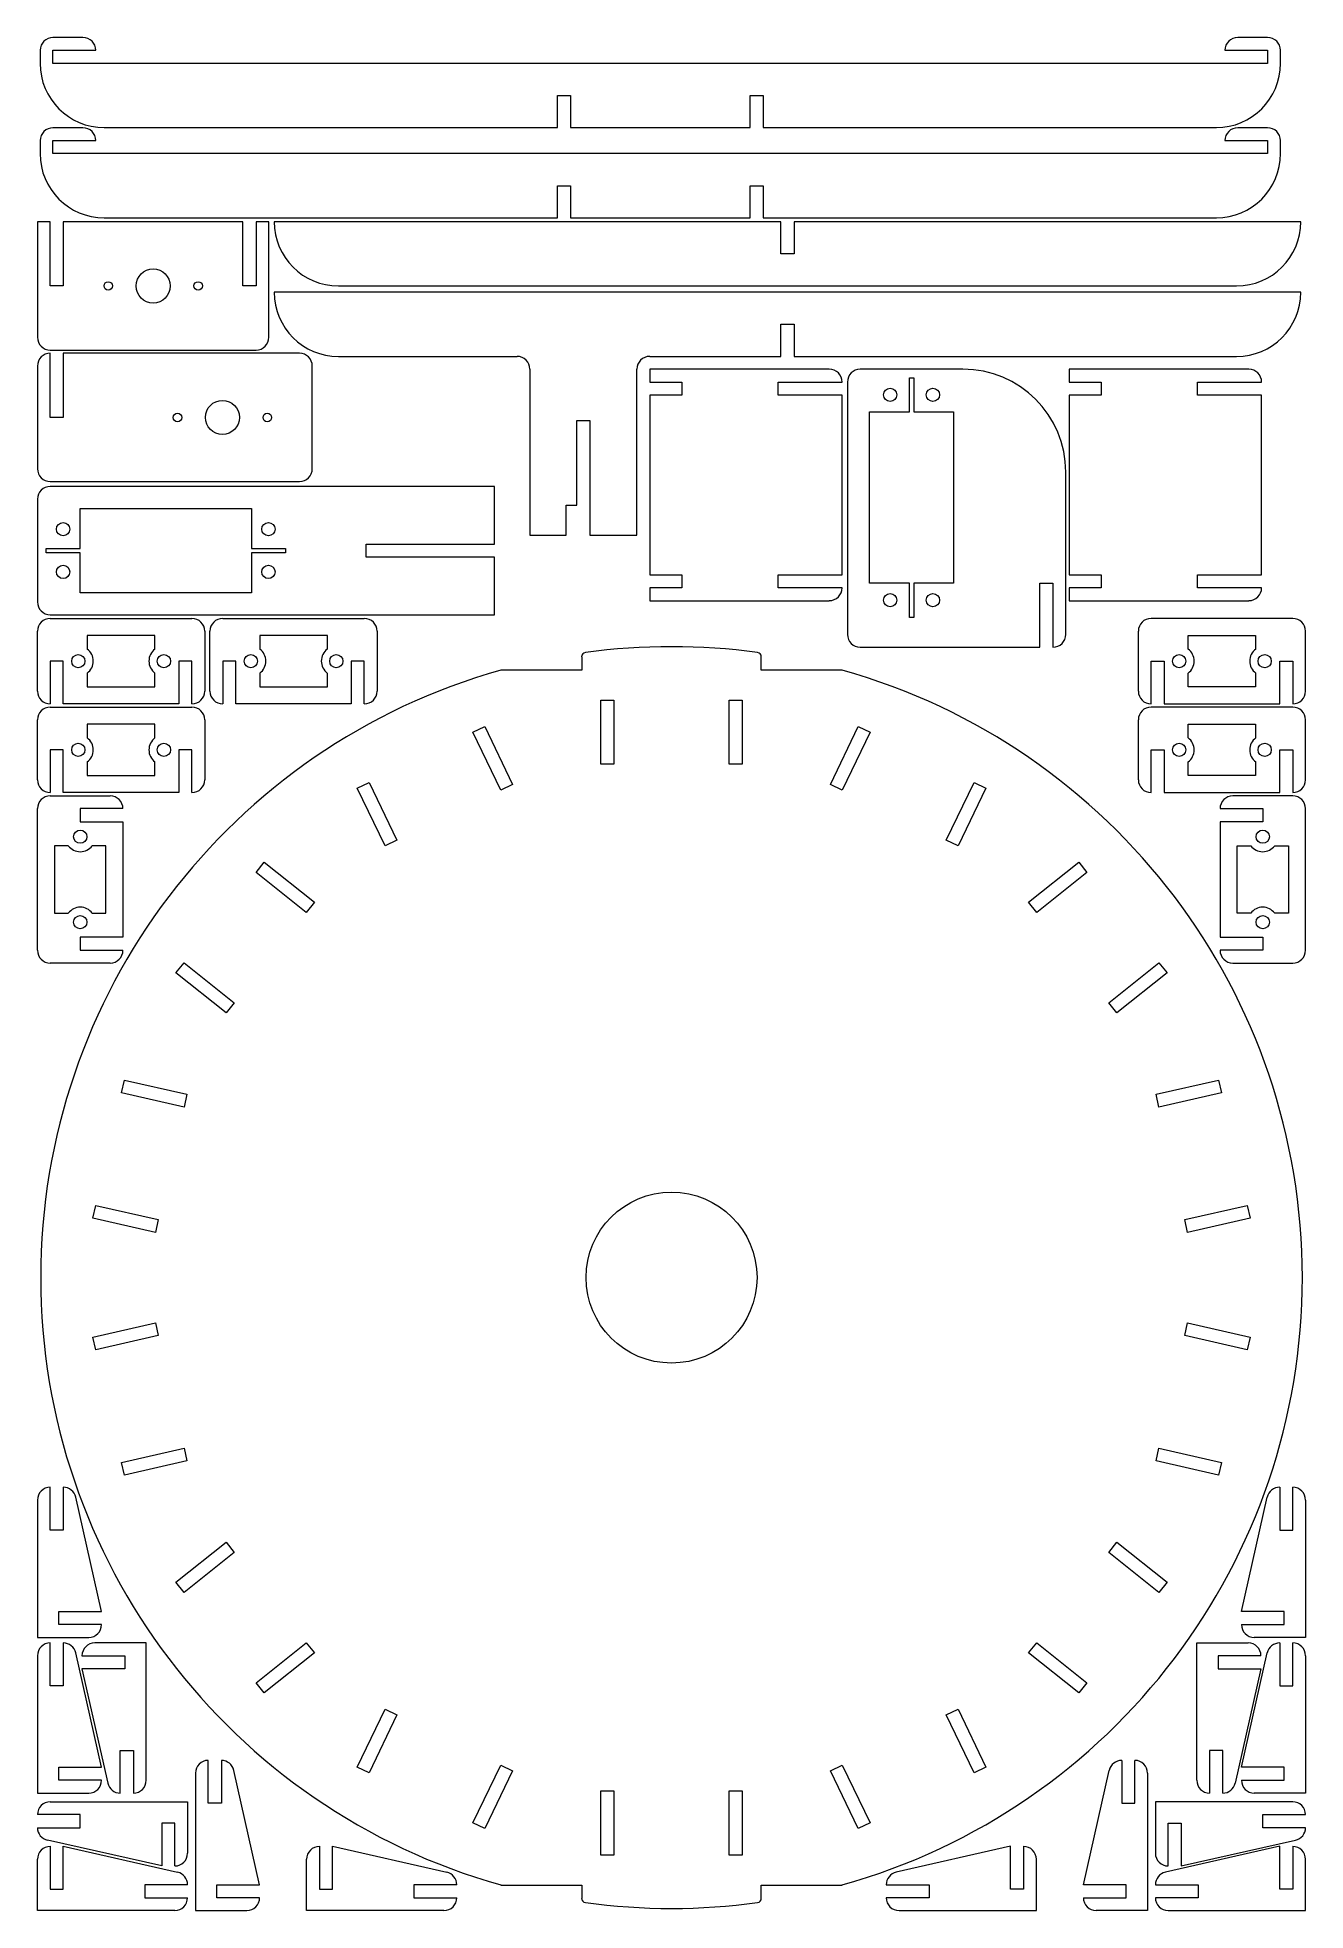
# Model space of a CAD drawing. Header units: inches. Extents: x 0 to 11.7, y 0 to 17.2.
import ezdxf

# ---------------------------------------------------------------- set-up
doc = ezdxf.new("R2010")
doc.units = ezdxf.units.IN
doc.header["$MEASUREMENT"] = 0
doc.layers.add('inside', color=3, linetype='Continuous', lineweight=0)
doc.layers.add('outside', color=6, linetype='Continuous', lineweight=0)

msp = doc.modelspace()

# ---------------------------------------------------------------- linework, layer by layer
at = {"layer": 'inside'}
for p, q in [((5.185, 11.141), (5.305, 11.141)), ((5.185, 10.55), (5.185, 11.141)), ((5.305, 11.141), (5.305, 10.55)), ((6.368, 11.141), (6.488, 11.141)), ((6.368, 10.55), (6.368, 11.141)), ((6.488, 11.141), (6.488, 10.55)), ((4.009, 10.845), (4.118, 10.897)), ((4.118, 10.897), (4.374, 10.365)), ((7.299, 10.365), (7.555, 10.897)), ((7.555, 10.897), (7.664, 10.845)), ((4.266, 10.313), (4.009, 10.845)), ((7.664, 10.845), (7.408, 10.313)), ((5.305, 10.55), (5.185, 10.55)), ((6.488, 10.55), (6.368, 10.55)), ((2.943, 10.332), (3.052, 10.384)), ((3.052, 10.384), (3.308, 9.852)), ((4.374, 10.365), (4.266, 10.313)), ((7.408, 10.313), (7.299, 10.365)), ((8.365, 9.852), (8.622, 10.384)), ((8.622, 10.384), (8.73, 10.332)), ((3.2, 9.8), (2.943, 10.332)), ((8.73, 10.332), (8.474, 9.8)), ((3.308, 9.852), (3.2, 9.8)), ((8.474, 9.8), (8.365, 9.852)), ((2.013, 9.555), (2.088, 9.649)), ((2.474, 9.187), (2.013, 9.555)), ((2.088, 9.649), (2.549, 9.281)), ((9.124, 9.281), (9.586, 9.649)), ((9.661, 9.555), (9.199, 9.187)), ((9.586, 9.649), (9.661, 9.555)), ((2.549, 9.281), (2.474, 9.187)), ((9.199, 9.187), (9.124, 9.281)), ((1.275, 8.63), (1.35, 8.724)), ((1.737, 8.262), (1.275, 8.63)), ((1.35, 8.724), (1.812, 8.356)), ((9.862, 8.356), (10.323, 8.724)), ((10.398, 8.63), (9.937, 8.262)), ((10.323, 8.724), (10.398, 8.63)), ((1.812, 8.356), (1.737, 8.262)), ((9.937, 8.262), (9.862, 8.356)), ((0.773, 7.527), (0.8, 7.644)), ((0.8, 7.644), (1.376, 7.513)), ((10.298, 7.513), (10.873, 7.644)), ((10.873, 7.644), (10.9, 7.527)), ((1.349, 7.395), (0.773, 7.527)), ((1.376, 7.513), (1.349, 7.395)), ((10.324, 7.395), (10.298, 7.513)), ((10.9, 7.527), (10.324, 7.395)), ((0.51, 6.373), (0.537, 6.49)), ((0.537, 6.49), (1.112, 6.359)), ((10.561, 6.359), (11.137, 6.49)), ((11.137, 6.49), (11.163, 6.373)), ((1.086, 6.242), (0.51, 6.373)), ((1.112, 6.359), (1.086, 6.242)), ((10.588, 6.242), (10.561, 6.359)), ((11.163, 6.373), (10.588, 6.242)), ((0.51, 5.279), (1.086, 5.41)), ((1.086, 5.41), (1.112, 5.293)), ((10.561, 5.293), (10.588, 5.41)), ((10.588, 5.41), (11.163, 5.279)), ((0.537, 5.161), (0.51, 5.279)), ((1.112, 5.293), (0.537, 5.161)), ((11.137, 5.161), (10.561, 5.293)), ((11.163, 5.279), (11.137, 5.161)), ((0.773, 4.125), (1.349, 4.256)), ((1.376, 4.139), (0.8, 4.008)), ((1.349, 4.256), (1.376, 4.139)), ((10.298, 4.139), (10.324, 4.256)), ((10.873, 4.008), (10.298, 4.139)), ((10.324, 4.256), (10.9, 4.125)), ((0.8, 4.008), (0.773, 4.125)), ((10.9, 4.125), (10.873, 4.008)), ((1.275, 3.022), (1.737, 3.39)), ((1.812, 3.296), (1.35, 2.928)), ((1.737, 3.39), (1.812, 3.296)), ((9.862, 3.296), (9.937, 3.39)), ((10.323, 2.928), (9.862, 3.296)), ((9.937, 3.39), (10.398, 3.022)), ((1.35, 2.928), (1.275, 3.022)), ((10.398, 3.022), (10.323, 2.928)), ((2.013, 2.097), (2.474, 2.465)), ((2.474, 2.465), (2.549, 2.371)), ((9.124, 2.371), (9.199, 2.465)), ((9.199, 2.465), (9.661, 2.097)), ((2.549, 2.371), (2.088, 2.003)), ((9.586, 2.003), (9.124, 2.371)), ((2.088, 2.003), (2.013, 2.097)), ((9.661, 2.097), (9.586, 2.003)), ((2.943, 1.32), (3.2, 1.852)), ((3.308, 1.8), (3.052, 1.268)), ((3.2, 1.852), (3.308, 1.8)), ((8.365, 1.8), (8.474, 1.852)), ((8.622, 1.268), (8.365, 1.8)), ((8.474, 1.852), (8.73, 1.32)), ((3.052, 1.268), (2.943, 1.32)), ((4.009, 0.807), (4.266, 1.339)), ((4.374, 1.287), (4.118, 0.755)), ((4.266, 1.339), (4.374, 1.287)), ((7.299, 1.287), (7.408, 1.339)), ((7.555, 0.755), (7.299, 1.287)), ((7.408, 1.339), (7.664, 0.807)), ((8.73, 1.32), (8.622, 1.268)), ((5.185, 0.511), (5.185, 1.102)), ((5.185, 1.102), (5.305, 1.102)), ((5.305, 1.102), (5.305, 0.511)), ((6.368, 0.511), (6.368, 1.102)), ((6.368, 1.102), (6.488, 1.102)), ((6.488, 1.102), (6.488, 0.511)), ((4.118, 0.755), (4.009, 0.807)), ((7.664, 0.807), (7.555, 0.755)), ((5.305, 0.511), (5.185, 0.511)), ((6.488, 0.511), (6.368, 0.511))]:
    msp.add_line(p, q, dxfattribs=at)
for centre, radius in [((1.065, 14.953), 0.157), ((0.652, 14.953), 0.0394), ((1.479, 14.953), 0.0394), ((7.849, 13.951), 0.061), ((8.243, 13.951), 0.061), ((1.703, 13.743), 0.157), ((1.29, 13.743), 0.0394), ((2.116, 13.743), 0.0394), ((0.236, 12.714), 0.061), ((2.126, 12.714), 0.061), ((0.236, 12.321), 0.061), ((2.126, 12.321), 0.061), ((7.849, 12.061), 0.061), ((8.243, 12.061), 0.061), ((0.376, 11.5), 0.061), ((1.164, 11.5), 0.061), ((1.964, 11.5), 0.061), ((2.751, 11.5), 0.061), ((10.51, 11.5), 0.061), ((11.297, 11.5), 0.061), ((0.376, 10.683), 0.061), ((1.164, 10.683), 0.061), ((10.51, 10.683), 0.061), ((11.297, 10.683), 0.061), ((0.394, 9.884), 0.061), ((11.279, 9.884), 0.061), ((0.394, 9.097), 0.061), ((11.279, 9.097), 0.061), ((5.837, 5.826), 0.787)]:
    msp.add_circle(centre, radius, dxfattribs=at)
at = {"layer": 'outside'}
for p, q in [((0.025, 17.122), (0.025, 17.002)), ((0.419, 17.24), (0.143, 17.24)), ((0.143, 17.122), (0.537, 17.122)), ((0.143, 17.002), (0.143, 17.122)), ((10.93, 17.122), (11.324, 17.122)), ((11.324, 17.24), (11.049, 17.24)), ((11.324, 17.122), (11.324, 17.002)), ((11.442, 17.002), (11.442, 17.122)), ((11.324, 17.002), (0.143, 17.002)), ((4.787, 16.411), (4.787, 16.707)), ((4.787, 16.707), (4.907, 16.707)), ((4.907, 16.707), (4.907, 16.411)), ((6.56, 16.411), (6.56, 16.707)), ((6.56, 16.707), (6.681, 16.707)), ((6.681, 16.707), (6.681, 16.411)), ((0.419, 16.41), (0.143, 16.41)), ((0.615, 16.411), (4.787, 16.411)), ((4.907, 16.411), (6.56, 16.411)), ((6.681, 16.411), (10.852, 16.411)), ((11.324, 16.41), (11.049, 16.41)), ((0.025, 16.291), (0.025, 16.171)), ((0.143, 16.291), (0.537, 16.291)), ((0.143, 16.171), (0.143, 16.291)), ((10.93, 16.291), (11.324, 16.291)), ((11.324, 16.291), (11.324, 16.171)), ((11.442, 16.171), (11.442, 16.291)), ((11.324, 16.171), (0.143, 16.171)), ((4.787, 15.581), (4.787, 15.876)), ((4.787, 15.876), (4.907, 15.876)), ((4.907, 15.876), (4.907, 15.581)), ((6.56, 15.581), (6.56, 15.876)), ((6.56, 15.876), (6.681, 15.876)), ((6.681, 15.876), (6.681, 15.581)), ((0.118, 15.544), (0, 15.544)), ((0, 15.544), (0, 14.481)), ((0.118, 14.953), (0.118, 15.544)), ((1.892, 15.544), (0.238, 15.544)), ((0.238, 15.544), (0.238, 14.953)), ((0.615, 15.581), (4.787, 15.581)), ((1.892, 14.953), (1.892, 15.544)), ((2.13, 15.544), (2.012, 15.544)), ((2.012, 15.544), (2.012, 14.953)), ((2.13, 14.481), (2.13, 15.544)), ((6.844, 15.544), (2.18, 15.544)), ((4.907, 15.581), (6.56, 15.581)), ((6.681, 15.581), (10.852, 15.581)), ((6.844, 15.248), (6.844, 15.544)), ((11.629, 15.544), (6.965, 15.544)), ((6.965, 15.544), (6.965, 15.248)), ((6.965, 15.248), (6.844, 15.248)), ((0.238, 14.953), (0.118, 14.953)), ((2.012, 14.953), (1.892, 14.953)), ((11.629, 14.895), (2.18, 14.895)), ((2.771, 14.953), (11.038, 14.953)), ((6.844, 14.305), (6.844, 14.6)), ((6.844, 14.6), (6.965, 14.6)), ((6.965, 14.6), (6.965, 14.305)), ((0.118, 14.363), (2.012, 14.363)), ((0.118, 13.743), (0.118, 14.334)), ((0.238, 14.334), (0.238, 13.743)), ((2.412, 14.334), (0.238, 14.334)), ((0, 14.216), (0, 13.271)), ((2.53, 13.271), (2.53, 14.216)), ((2.771, 14.305), (4.415, 14.305)), ((4.533, 14.187), (4.533, 12.658)), ((5.518, 12.658), (5.518, 14.187)), ((5.636, 14.305), (6.844, 14.305)), ((7.289, 14.187), (5.636, 14.187)), ((5.636, 14.187), (5.636, 14.069)), ((6.965, 14.305), (11.038, 14.305)), ((8.519, 14.187), (7.574, 14.187)), ((11.151, 14.187), (9.497, 14.187)), ((9.497, 14.187), (9.497, 14.069)), ((5.636, 14.069), (5.931, 14.069)), ((5.931, 14.069), (5.931, 13.948)), ((6.817, 13.948), (6.817, 14.069)), ((6.817, 14.069), (7.407, 14.069)), ((7.456, 14.069), (7.456, 11.746)), ((8.027, 13.793), (8.027, 14.108)), ((8.027, 14.108), (8.066, 14.108)), ((8.066, 14.108), (8.066, 13.793)), ((9.497, 14.069), (9.793, 14.069)), ((9.793, 14.069), (9.793, 13.948)), ((10.678, 13.948), (10.678, 14.069)), ((10.678, 14.069), (11.269, 14.069)), ((5.931, 13.948), (5.636, 13.948)), ((5.636, 13.948), (5.636, 12.295)), ((7.407, 13.948), (6.817, 13.948)), ((7.407, 12.295), (7.407, 13.948)), ((7.658, 12.218), (7.658, 13.793)), ((7.658, 13.793), (8.027, 13.793)), ((8.066, 13.793), (8.434, 13.793)), ((8.434, 13.793), (8.434, 12.218)), ((9.793, 13.948), (9.497, 13.948)), ((9.497, 13.948), (9.497, 12.295)), ((11.269, 13.948), (10.678, 13.948)), ((11.269, 12.295), (11.269, 13.948)), ((0.238, 13.743), (0.118, 13.743)), ((4.965, 12.934), (4.965, 13.714)), ((4.965, 13.714), (5.086, 13.714)), ((5.086, 13.714), (5.086, 12.658)), ((0.118, 13.153), (2.412, 13.153)), ((4.206, 13.108), (0.118, 13.108)), ((4.206, 12.578), (4.206, 13.108)), ((9.466, 11.746), (9.466, 13.24)), ((0, 12.99), (0, 12.045)), ((4.867, 12.658), (4.867, 12.934)), ((4.867, 12.934), (4.965, 12.934)), ((0.394, 12.537), (0.394, 12.905)), ((0.394, 12.905), (1.969, 12.905)), ((1.969, 12.905), (1.969, 12.537)), ((4.533, 12.658), (4.867, 12.658)), ((5.086, 12.658), (5.518, 12.658)), ((0.079, 12.498), (0.079, 12.537)), ((0.079, 12.537), (0.394, 12.537)), ((0.394, 12.498), (0.079, 12.498)), ((0.394, 12.13), (0.394, 12.498)), ((1.969, 12.537), (2.283, 12.537)), ((2.283, 12.498), (1.969, 12.498)), ((1.969, 12.498), (1.969, 12.13)), ((2.283, 12.537), (2.283, 12.498)), ((3.025, 12.457), (3.025, 12.578)), ((3.025, 12.578), (4.206, 12.578)), ((4.206, 12.457), (3.025, 12.457)), ((4.206, 11.927), (4.206, 12.457)), ((5.636, 12.295), (5.931, 12.295)), ((5.931, 12.295), (5.931, 12.175)), ((6.817, 12.175), (6.817, 12.295)), ((6.817, 12.295), (7.407, 12.295)), ((9.497, 12.295), (9.793, 12.295)), ((9.793, 12.295), (9.793, 12.175)), ((10.678, 12.175), (10.678, 12.295)), ((10.678, 12.295), (11.269, 12.295)), ((1.969, 12.13), (0.394, 12.13)), ((5.931, 12.175), (5.636, 12.175)), ((5.636, 12.175), (5.636, 12.056)), ((7.407, 12.175), (6.817, 12.175)), ((8.027, 12.218), (7.658, 12.218)), ((8.027, 11.903), (8.027, 12.218)), ((8.434, 12.218), (8.066, 12.218)), ((8.066, 12.218), (8.066, 11.903)), ((9.227, 11.628), (9.227, 12.218)), ((9.227, 12.218), (9.348, 12.218)), ((9.348, 12.218), (9.348, 11.628)), ((9.793, 12.175), (9.497, 12.175)), ((9.497, 12.175), (9.497, 12.056)), ((11.269, 12.175), (10.678, 12.175)), ((0.118, 11.927), (4.206, 11.927)), ((5.636, 12.056), (7.289, 12.056)), ((8.066, 11.903), (8.027, 11.903)), ((9.497, 12.056), (11.151, 12.056)), ((0, 11.224), (0, 11.775)), ((0.118, 11.893), (1.422, 11.893)), ((1.081, 11.736), (0.459, 11.736)), ((0.459, 11.736), (0.459, 11.61)), ((1.081, 11.61), (1.081, 11.736)), ((1.54, 11.775), (1.54, 11.224)), ((1.588, 11.224), (1.588, 11.775)), ((1.706, 11.893), (3.009, 11.893)), ((2.669, 11.736), (2.047, 11.736)), ((2.047, 11.736), (2.047, 11.61)), ((2.669, 11.61), (2.669, 11.736)), ((3.128, 11.775), (3.128, 11.224)), ((10.133, 11.775), (10.133, 11.224)), ((11.555, 11.893), (10.252, 11.893)), ((10.592, 11.61), (10.592, 11.736)), ((10.592, 11.736), (11.214, 11.736)), ((11.214, 11.736), (11.214, 11.61)), ((11.673, 11.224), (11.673, 11.775)), ((7.574, 11.628), (9.227, 11.628)), ((0.238, 11.5), (0.118, 11.5)), ((0.118, 11.5), (0.118, 11.106)), ((0.238, 11.106), (0.238, 11.5)), ((0.459, 11.39), (0.459, 11.264)), ((1.081, 11.264), (1.081, 11.39)), ((1.422, 11.5), (1.301, 11.5)), ((1.301, 11.5), (1.301, 11.106)), ((1.422, 11.106), (1.422, 11.5)), ((1.826, 11.5), (1.706, 11.5)), ((1.706, 11.5), (1.706, 11.106)), ((1.826, 11.106), (1.826, 11.5)), ((2.047, 11.39), (2.047, 11.264)), ((2.669, 11.264), (2.669, 11.39)), ((3.009, 11.5), (2.889, 11.5)), ((2.889, 11.5), (2.889, 11.106)), ((3.009, 11.106), (3.009, 11.5)), ((5.01, 11.416), (4.266, 11.416)), ((5.01, 11.54), (5.01, 11.416)), ((6.663, 11.416), (6.663, 11.54)), ((7.408, 11.416), (6.663, 11.416)), ((10.252, 11.106), (10.252, 11.5)), ((10.252, 11.5), (10.372, 11.5)), ((10.372, 11.5), (10.372, 11.106)), ((10.592, 11.264), (10.592, 11.39)), ((11.214, 11.39), (11.214, 11.264)), ((11.435, 11.106), (11.435, 11.5)), ((11.435, 11.5), (11.555, 11.5)), ((11.555, 11.5), (11.555, 11.106)), ((0.459, 11.264), (1.081, 11.264)), ((2.047, 11.264), (2.669, 11.264)), ((11.214, 11.264), (10.592, 11.264)), ((0.118, 11.077), (1.422, 11.077)), ((1.301, 11.106), (0.238, 11.106)), ((2.889, 11.106), (1.826, 11.106)), ((11.555, 11.077), (10.252, 11.077)), ((10.372, 11.106), (11.435, 11.106)), ((0, 10.408), (0, 10.959)), ((1.081, 10.92), (0.459, 10.92)), ((0.459, 10.92), (0.459, 10.794)), ((1.081, 10.794), (1.081, 10.92)), ((1.54, 10.959), (1.54, 10.408)), ((10.133, 10.959), (10.133, 10.408)), ((10.592, 10.794), (10.592, 10.92)), ((10.592, 10.92), (11.214, 10.92)), ((11.214, 10.92), (11.214, 10.794)), ((11.673, 10.408), (11.673, 10.959)), ((0.238, 10.683), (0.118, 10.683)), ((0.118, 10.683), (0.118, 10.29)), ((0.238, 10.29), (0.238, 10.683)), ((0.459, 10.573), (0.459, 10.447)), ((1.081, 10.447), (1.081, 10.573)), ((1.422, 10.683), (1.301, 10.683)), ((1.301, 10.683), (1.301, 10.29)), ((1.422, 10.29), (1.422, 10.683)), ((10.252, 10.29), (10.252, 10.683)), ((10.252, 10.683), (10.372, 10.683)), ((10.372, 10.683), (10.372, 10.29)), ((10.592, 10.447), (10.592, 10.573)), ((11.214, 10.573), (11.214, 10.447)), ((11.435, 10.29), (11.435, 10.683)), ((11.435, 10.683), (11.555, 10.683)), ((11.555, 10.683), (11.555, 10.29)), ((0.459, 10.447), (1.081, 10.447)), ((11.214, 10.447), (10.592, 10.447)), ((0.118, 10.26), (0.669, 10.26)), ((1.301, 10.29), (0.238, 10.29)), ((10.372, 10.29), (11.435, 10.29)), ((11.555, 10.26), (11.004, 10.26)), ((0, 8.839), (0, 10.142)), ((0.787, 10.142), (0.394, 10.142)), ((0.394, 10.142), (0.394, 10.022)), ((0.394, 10.022), (0.787, 10.022)), ((0.787, 10.022), (0.787, 8.959)), ((10.886, 10.142), (11.279, 10.142)), ((10.886, 10.022), (10.886, 8.959)), ((11.279, 10.022), (10.886, 10.022)), ((11.279, 10.142), (11.279, 10.022)), ((11.673, 8.839), (11.673, 10.142)), ((0.283, 9.801), (0.157, 9.801)), ((0.157, 9.801), (0.157, 9.179)), ((0.63, 9.801), (0.504, 9.801)), ((0.63, 9.179), (0.63, 9.801)), ((11.043, 9.179), (11.043, 9.801)), ((11.043, 9.801), (11.169, 9.801)), ((11.39, 9.801), (11.516, 9.801)), ((11.516, 9.801), (11.516, 9.179)), ((0.157, 9.179), (0.283, 9.179)), ((0.504, 9.179), (0.63, 9.179)), ((11.169, 9.179), (11.043, 9.179)), ((11.516, 9.179), (11.39, 9.179)), ((0.787, 8.959), (0.394, 8.959)), ((0.394, 8.959), (0.394, 8.839)), ((0.394, 8.839), (0.787, 8.839)), ((10.886, 8.959), (11.279, 8.959)), ((11.279, 8.839), (10.886, 8.839)), ((11.279, 8.959), (11.279, 8.839)), ((0.669, 8.72), (0.118, 8.72)), ((11.004, 8.72), (11.555, 8.72)), ((0.118, 3.502), (0.118, 3.896)), ((0.238, 3.896), (0.238, 3.502)), ((0.591, 2.752), (0.354, 3.804)), ((11.083, 2.752), (11.32, 3.804)), ((11.435, 3.896), (11.435, 3.502)), ((11.555, 3.502), (11.555, 3.896)), ((0, 3.778), (0, 2.514)), ((11.673, 3.778), (11.673, 2.514)), ((0.238, 3.502), (0.118, 3.502)), ((11.435, 3.502), (11.555, 3.502)), ((0.197, 2.632), (0.197, 2.752)), ((0.197, 2.752), (0.591, 2.752)), ((0.591, 2.632), (0.197, 2.632)), ((11.476, 2.752), (11.083, 2.752)), ((11.083, 2.632), (11.476, 2.632)), ((11.476, 2.632), (11.476, 2.752)), ((0, 2.514), (0.472, 2.514)), ((0.118, 2.069), (0.118, 2.463)), ((0.238, 2.463), (0.238, 2.069)), ((1.001, 2.463), (0.528, 2.463)), ((1.001, 1.199), (1.001, 2.463)), ((10.672, 1.199), (10.672, 2.463)), ((10.672, 2.463), (11.145, 2.463)), ((11.673, 2.514), (11.201, 2.514)), ((11.435, 2.463), (11.435, 2.069)), ((11.555, 2.069), (11.555, 2.463)), ((0, 2.345), (0, 1.081)), ((0.591, 1.319), (0.354, 2.371)), ((0.41, 2.345), (0.804, 2.345)), ((0.804, 2.345), (0.804, 2.224)), ((11.263, 2.345), (10.869, 2.345)), ((10.869, 2.345), (10.869, 2.224)), ((11.083, 1.319), (11.32, 2.371)), ((11.673, 2.345), (11.673, 1.081)), ((0.238, 2.069), (0.118, 2.069)), ((0.804, 2.224), (0.41, 2.224)), ((0.41, 2.224), (0.647, 1.173)), ((10.869, 2.224), (11.263, 2.224)), ((11.263, 2.224), (11.026, 1.173)), ((11.435, 2.069), (11.555, 2.069)), ((0.762, 1.474), (0.883, 1.474)), ((0.762, 1.081), (0.762, 1.474)), ((0.883, 1.474), (0.883, 1.081)), ((1.572, 0.988), (1.572, 1.382)), ((1.693, 1.382), (1.693, 0.988)), ((9.981, 1.382), (9.981, 0.988)), ((10.101, 0.988), (10.101, 1.382)), ((10.911, 1.474), (10.79, 1.474)), ((10.79, 1.474), (10.79, 1.081)), ((10.911, 1.081), (10.911, 1.474)), ((0.197, 1.199), (0.197, 1.319)), ((0.197, 1.319), (0.591, 1.319)), ((1.454, 1.264), (1.454, 0)), ((2.045, 0.238), (1.808, 1.29)), ((9.628, 0.238), (9.865, 1.29)), ((10.219, 1.264), (10.219, 0)), ((11.476, 1.319), (11.083, 1.319)), ((11.476, 1.199), (11.476, 1.319)), ((0, 1.081), (0.472, 1.081)), ((0.591, 1.199), (0.197, 1.199)), ((11.083, 1.199), (11.476, 1.199)), ((11.673, 1.081), (11.201, 1.081)), ((0.394, 0.883), (0, 0.883)), ((0.118, 1.001), (1.382, 1.001)), ((0.394, 0.762), (0.394, 0.883)), ((1.382, 1.001), (1.382, 0.528)), ((1.693, 0.988), (1.572, 0.988)), ((9.981, 0.988), (10.101, 0.988)), ((11.555, 1.001), (10.291, 1.001)), ((10.291, 1.001), (10.291, 0.528)), ((11.279, 0.762), (11.279, 0.883)), ((11.279, 0.883), (11.673, 0.883)), ((0, 0.762), (0.394, 0.762)), ((1.264, 0.804), (1.144, 0.804)), ((1.144, 0.804), (1.144, 0.41)), ((1.264, 0.41), (1.264, 0.804)), ((10.409, 0.41), (10.409, 0.804)), ((10.409, 0.804), (10.529, 0.804)), ((10.529, 0.804), (10.529, 0.41)), ((11.673, 0.762), (11.279, 0.762)), ((1.144, 0.41), (0.092, 0.647)), ((0.118, 0.591), (0.118, 0.197)), ((0.238, 0.197), (0.238, 0.591)), ((0.238, 0.591), (1.29, 0.354)), ((2.596, 0.591), (2.596, 0.197)), ((2.716, 0.197), (2.716, 0.591)), ((2.716, 0.591), (3.768, 0.354)), ((8.957, 0.591), (7.905, 0.354)), ((8.957, 0.197), (8.957, 0.591)), ((9.077, 0.591), (9.077, 0.197)), ((11.435, 0.591), (10.383, 0.354)), ((10.529, 0.41), (11.581, 0.647)), ((11.435, 0.197), (11.435, 0.591)), ((11.555, 0.591), (11.555, 0.197)), ((0, 0), (0, 0.472)), ((2.478, 0), (2.478, 0.472)), ((9.195, 0), (9.195, 0.472)), ((11.673, 0), (11.673, 0.472)), ((0.118, 0.197), (0.238, 0.197)), ((0.988, 0.238), (0.988, 0.118)), ((1.382, 0.238), (0.988, 0.238)), ((1.651, 0.118), (1.651, 0.238)), ((1.651, 0.238), (2.045, 0.238)), ((2.596, 0.197), (2.716, 0.197)), ((3.466, 0.238), (3.466, 0.118)), ((3.86, 0.238), (3.466, 0.238)), ((4.266, 0.235), (5.01, 0.235)), ((5.01, 0.235), (5.01, 0.112)), ((6.663, 0.112), (6.663, 0.235)), ((6.663, 0.235), (7.408, 0.235)), ((7.813, 0.238), (8.207, 0.238)), ((8.207, 0.238), (8.207, 0.118)), ((9.077, 0.197), (8.957, 0.197)), ((10.022, 0.238), (9.628, 0.238)), ((10.022, 0.118), (10.022, 0.238)), ((10.291, 0.238), (10.685, 0.238)), ((10.685, 0.238), (10.685, 0.118)), ((11.555, 0.197), (11.435, 0.197)), ((1.264, 0), (0, 0)), ((0.988, 0.118), (1.382, 0.118)), ((2.045, 0.118), (1.651, 0.118)), ((3.742, 0), (2.478, 0)), ((3.466, 0.118), (3.86, 0.118)), ((8.207, 0.118), (7.813, 0.118)), ((9.628, 0.118), (10.022, 0.118)), ((10.685, 0.118), (10.291, 0.118)), ((1.454, 0), (1.927, 0)), ((7.931, 0), (9.195, 0)), ((10.219, 0), (9.746, 0)), ((10.409, 0), (11.673, 0))]:
    msp.add_line(p, q, dxfattribs=at)
for centre, radius, start, end in [((0.143, 17.122), 0.118, 90, 180), ((0.419, 17.122), 0.118, 0, 90), ((11.049, 17.122), 0.118, 90, 180), ((11.324, 17.122), 0.118, 0, 90), ((0.615, 17.002), 0.591, 180, 270), ((10.852, 17.002), 0.591, 270, 0), ((0.143, 16.291), 0.118, 90, 180), ((0.419, 16.291), 0.118, 0, 90), ((11.049, 16.291), 0.118, 90, 180), ((11.324, 16.291), 0.118, 0, 90), ((0.615, 16.171), 0.591, 180, 270), ((10.852, 16.171), 0.591, 270, 0), ((2.771, 15.544), 0.591, 180, 270), ((11.038, 15.544), 0.591, 270, 0), ((2.771, 14.895), 0.591, 180, 270), ((11.038, 14.895), 0.591, 270, 0), ((0.118, 14.481), 0.118, 180, 270), ((0.118, 14.216), 0.118, 90, 180), ((2.012, 14.481), 0.118, 270, 0), ((2.412, 14.216), 0.118, 0, 90), ((4.415, 14.187), 0.118, 0, 90), ((5.636, 14.187), 0.118, 90, 180), ((7.289, 14.069), 0.118, 0, 90), ((7.574, 14.069), 0.118, 90, 180), ((8.519, 13.24), 0.947, 0, 90), ((11.151, 14.069), 0.118, 0, 90), ((0.118, 13.271), 0.118, 180, 270), ((0.118, 12.99), 0.118, 90, 180), ((2.412, 13.271), 0.118, 270, 0), ((7.289, 12.175), 0.118, 270, 0), ((11.151, 12.175), 0.118, 270, 0), ((0.118, 12.045), 0.118, 180, 270), ((0.118, 11.775), 0.118, 90, 180), ((1.422, 11.775), 0.118, 0, 90), ((1.706, 11.775), 0.118, 90, 180), ((3.009, 11.775), 0.118, 0, 90), ((7.574, 11.746), 0.118, 180, 270), ((9.348, 11.746), 0.118, 270, 0), ((10.252, 11.775), 0.118, 90, 180), ((11.555, 11.775), 0.118, 0, 90), ((0.376, 11.5), 0.138, 306.8699, 53.1301), ((1.164, 11.5), 0.138, 126.8699, 233.1301), ((1.964, 11.5), 0.138, 306.8699, 53.1301), ((2.751, 11.5), 0.138, 126.8699, 233.1301), ((5.049, 11.54), 0.0394, 97.8465, 180), ((5.837, 5.826), 5.807, 82.1535, 97.8465), ((6.624, 11.54), 0.0394, 0, 82.1535), ((10.51, 11.5), 0.138, 306.8699, 53.1301), ((11.297, 11.5), 0.138, 126.8699, 233.1301), ((5.837, 5.826), 5.807, 105.6957, 254.3043), ((5.837, 5.826), 5.807, 285.6957, 74.3043), ((0.118, 11.224), 0.118, 180, 270), ((1.422, 11.224), 0.118, 270, 0), ((1.706, 11.224), 0.118, 180, 270), ((3.009, 11.224), 0.118, 270, 0), ((10.252, 11.224), 0.118, 180, 270), ((11.555, 11.224), 0.118, 270, 0), ((0.118, 10.959), 0.118, 90, 180), ((1.422, 10.959), 0.118, 0, 90), ((10.252, 10.959), 0.118, 90, 180), ((11.555, 10.959), 0.118, 0, 90), ((0.376, 10.683), 0.138, 306.8699, 53.1301), ((1.164, 10.683), 0.138, 126.8699, 233.1301), ((10.51, 10.683), 0.138, 306.8699, 53.1301), ((11.297, 10.683), 0.138, 126.8699, 233.1301), ((0.118, 10.408), 0.118, 180, 270), ((1.422, 10.408), 0.118, 270, 0), ((10.252, 10.408), 0.118, 180, 270), ((11.555, 10.408), 0.118, 270, 0), ((0.118, 10.142), 0.118, 90, 180), ((0.669, 10.142), 0.118, 0, 90), ((11.004, 10.142), 0.118, 90, 180), ((11.555, 10.142), 0.118, 360, 90), ((0.394, 9.884), 0.138, 216.8699, 323.1301), ((11.279, 9.884), 0.138, 216.8699, 323.1301), ((0.394, 9.097), 0.138, 36.8699, 143.1301), ((11.279, 9.097), 0.138, 36.8699, 143.1301), ((0.118, 8.839), 0.118, 180, 270), ((0.669, 8.839), 0.118, 270, 0), ((11.004, 8.839), 0.118, 180, 270), ((11.555, 8.839), 0.118, 270, 0), ((0.118, 3.778), 0.118, 90, 180), ((0.238, 3.778), 0.118, 12.6982, 90), ((11.435, 3.778), 0.118, 90, 167.3018), ((11.555, 3.778), 0.118, 360, 90), ((0.472, 2.632), 0.118, 270, 0), ((11.201, 2.632), 0.118, 180, 270), ((0.118, 2.345), 0.118, 90, 180), ((0.238, 2.345), 0.118, 12.6982, 90), ((0.528, 2.345), 0.118, 90, 180), ((11.145, 2.345), 0.118, 0, 90), ((11.435, 2.345), 0.118, 90, 167.3018), ((11.555, 2.345), 0.118, 360, 90), ((1.572, 1.264), 0.118, 90, 180), ((1.693, 1.264), 0.118, 12.6982, 90), ((9.981, 1.264), 0.118, 90, 167.3018), ((10.101, 1.264), 0.118, 360, 90), ((0.472, 1.199), 0.118, 270, 0), ((0.762, 1.199), 0.118, 192.6982, 270), ((0.883, 1.199), 0.118, 270, 0), ((10.79, 1.199), 0.118, 180, 270), ((10.911, 1.199), 0.118, 270, 347.3018), ((11.201, 1.199), 0.118, 180, 270), ((0.118, 0.883), 0.118, 90, 180), ((11.555, 0.883), 0.118, 0, 90), ((0.118, 0.762), 0.118, 180, 257.3018), ((11.555, 0.762), 0.118, 282.6982, 360), ((0.118, 0.472), 0.118, 90, 180), ((1.264, 0.528), 0.118, 270, 0), ((2.596, 0.472), 0.118, 90, 180), ((9.077, 0.472), 0.118, 0, 90), ((10.409, 0.528), 0.118, 180, 270), ((11.555, 0.472), 0.118, 0, 90), ((1.264, 0.238), 0.118, 360, 77.3018), ((3.742, 0.238), 0.118, 360, 77.3018), ((7.931, 0.238), 0.118, 102.6982, 180), ((10.409, 0.238), 0.118, 102.6982, 180), ((1.264, 0.118), 0.118, 270, 360), ((1.927, 0.118), 0.118, 270, 0), ((3.742, 0.118), 0.118, 270, 360), ((5.049, 0.112), 0.0394, 180, 262.1535), ((5.837, 5.826), 5.807, 262.1535, 277.8465), ((6.624, 0.112), 0.0394, 277.8465, 360), ((7.931, 0.118), 0.118, 180, 270), ((9.746, 0.118), 0.118, 180, 270), ((10.409, 0.118), 0.118, 180, 270)]:
    msp.add_arc(centre, radius, start, end, dxfattribs=at)

doc.saveas('drawing.dxf')
